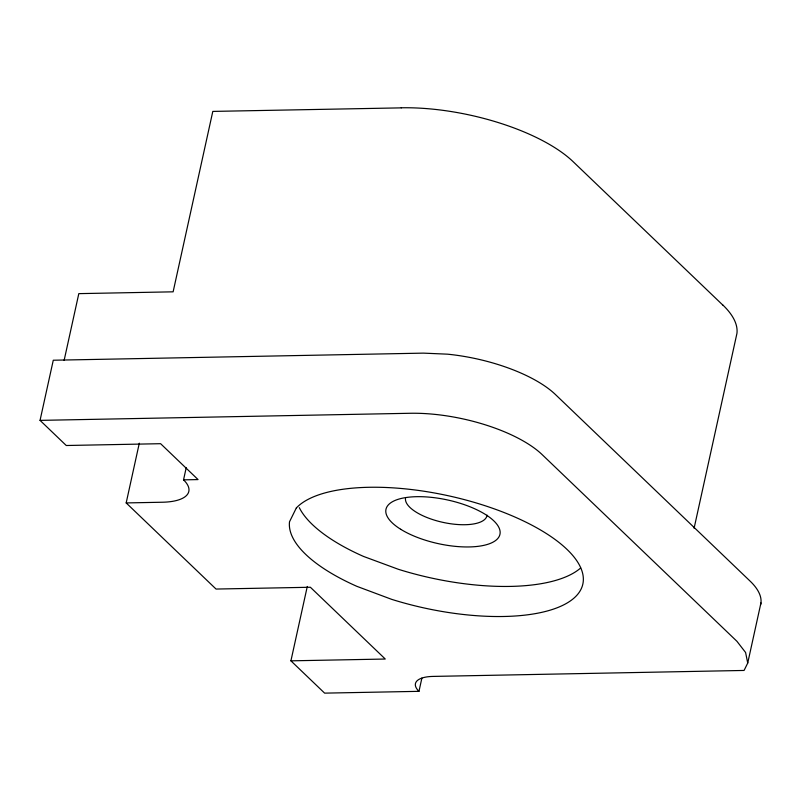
<?xml version="1.0" encoding="UTF-8"?>
<svg xmlns="http://www.w3.org/2000/svg" width="801" height="801" viewBox="0 0 801 801"><rect width="100%" height="100%" fill="white"/><g stroke="black" fill="none" stroke-linecap="round" stroke-linejoin="round"><path stroke-width="1.2" d="M139.304 443.183L126.178 502.928L162.463 502.227A49.992 19.134 12.4 0 0 183.539 479.859L198.057 479.579L160.611 443.694L66.263 445.506L40.05 420.375L53.277 360.23L423.419 353.131L447.489 354.172A99.985 38.268 12.4 0 1 555.443 394.533L750.147 581.156A99.985 38.268 12.4 0 1 760.519 605.085M64.13 360.39L78.808 293.637L173.126 291.824L212.806 111.409L401.301 107.865M183.539 479.859L186.222 467.664M760.95 602.913L747.723 663.058L744.079 670.447L433.031 676.414A33.332 12.756 12.4 0 0 418.973 691.333L324.625 693.135L290.923 660.835L307.284 586.462M418.973 691.333L421.887 678.097M694.097 528.239L736.93 333.446A130.122 49.802 12.4 0 0 722.913 305.081M40.05 420.375L410.192 413.276A99.985 38.268 12.4 0 1 542.217 454.678L736.93 641.301L745.591 652.505L747.723 663.058M290.923 660.835L385.281 659.033L310.387 587.253L216.04 589.055L126.178 502.928M722.822 305.081L573.226 161.772A130.132 49.822 12.4 0 0 401.231 107.795M580.655 567.979A149.977 57.392 12.4 0 1 398.257 569.261L363.504 556.425A149.977 57.392 12.4 0 1 299.304 507.654M487.068 515.143A41.662 15.94 12.4 0 1 444.345 522.663A41.662 15.94 12.4 0 1 405.486 498.402M296.32 507.974L289.521 521.761A149.977 57.392 12.4 0 0 356.926 586.362L391.639 599.338A149.977 57.392 12.4 0 0 576.39 595.794A149.977 57.392 12.4 0 0 481.071 504.44A149.977 57.392 12.4 0 0 296.32 507.974M400.68 529.261A58.323 22.318 12.4 0 0 497.431 538.893A58.323 22.318 12.4 0 0 430.798 497.291A58.323 22.318 12.4 0 0 400.68 529.261"/></g></svg>
